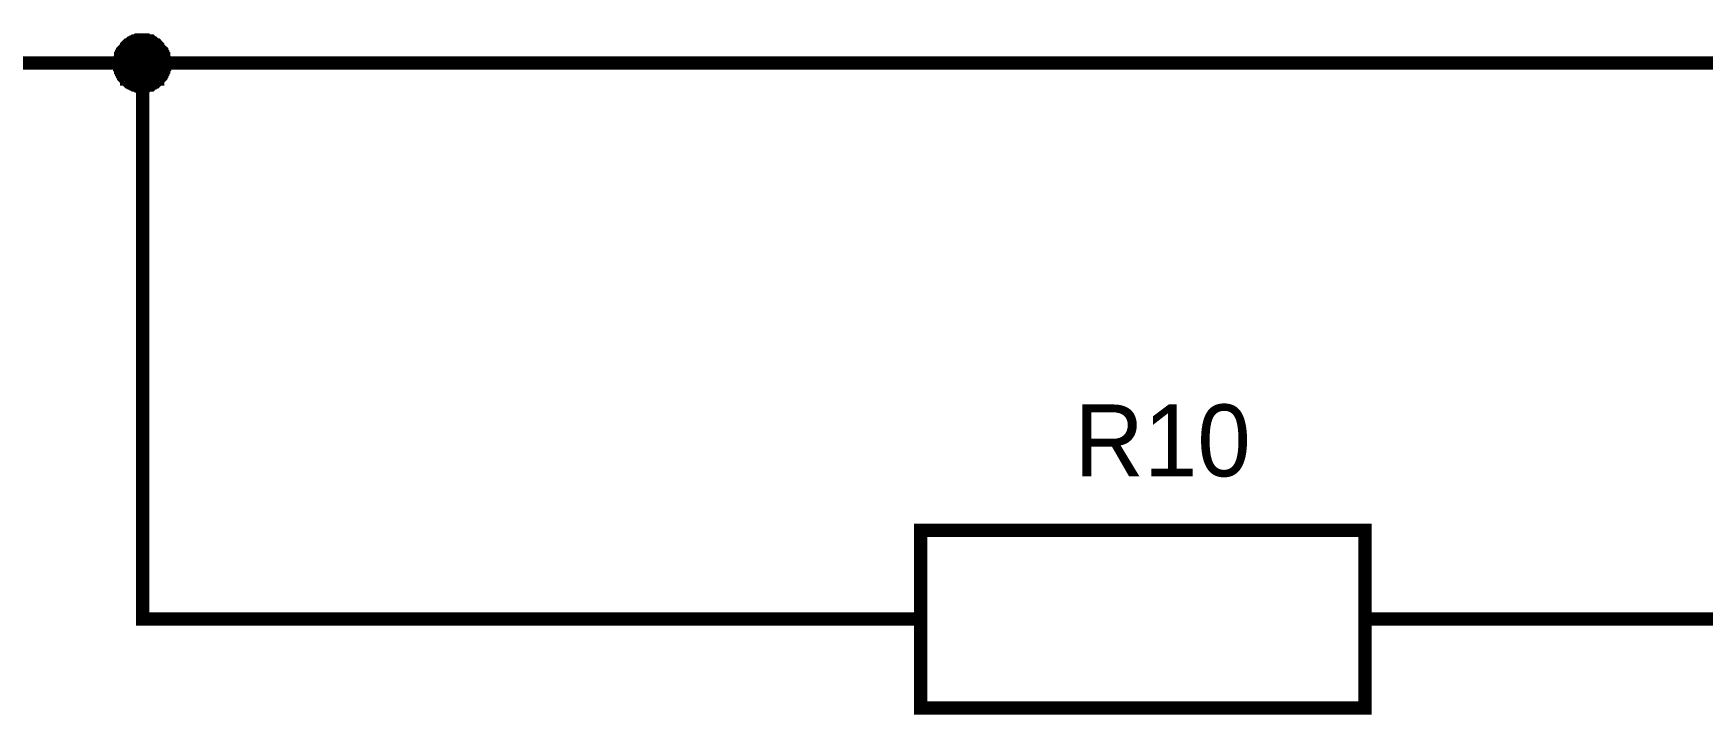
# Model space of a CAD drawing. Header units: millimetres. Extents: x 0 to 841, y 0 to 594.
# Drawn here: x 605.05 to 642.59, y 427.83 to 443.16 of the extents above; entities that cross this region are included whole.
import ezdxf

# ---------------------------------------------------------------- set-up
doc = ezdxf.new("R2010")
doc.units = ezdxf.units.MM
doc.layers.add('Sheet', color=255, linetype='Continuous')

msp = doc.modelspace()

# ---------------------------------------------------------------- linework, layer by layer
at = {"layer": 'Sheet'}
for points, const_width in [([(606.99, 442.49), (606.99, 442.513), (606.99, 442.535), (606.99, 442.558), (606.99, 442.58), (607.012, 442.625), (607.012, 442.648), (607.012, 442.67), (607.035, 442.693), (607.035, 442.715), (607.057, 442.738), (607.057, 442.76), (607.079, 442.782), (607.079, 442.782), (607.102, 442.805), (607.124, 442.827), (607.147, 442.85), (607.147, 442.872), (607.169, 442.895), (607.192, 442.895), (607.214, 442.917), (607.237, 442.94), (607.259, 442.94), (607.282, 442.962), (607.304, 442.962), (607.327, 442.985), (607.349, 442.985), (607.371, 442.985), (607.394, 443.007), (607.416, 443.007), (607.461, 443.007), (607.484, 443.007), (607.506, 443.007)], 0.3), ([(606.99, 442.49), (606.99, 442.513), (606.99, 442.535), (606.99, 442.558), (606.99, 442.58), (607.012, 442.625), (607.012, 442.648), (607.012, 442.67), (607.035, 442.693), (607.035, 442.715), (607.057, 442.738), (607.057, 442.76), (607.079, 442.782), (607.079, 442.782), (607.102, 442.805), (607.124, 442.827), (607.147, 442.85), (607.147, 442.872), (607.169, 442.895), (607.192, 442.895), (607.214, 442.917), (607.237, 442.94), (607.259, 442.94), (607.282, 442.962), (607.304, 442.962), (607.327, 442.985), (607.349, 442.985), (607.371, 442.985), (607.394, 443.007), (607.416, 443.007), (607.461, 443.007), (607.484, 443.007), (607.506, 443.007)], 0.3), ([(606.99, 442.49), (606.99, 442.513), (606.99, 442.535), (606.99, 442.558), (606.99, 442.58), (607.012, 442.625), (607.012, 442.648), (607.012, 442.67), (607.035, 442.693), (607.035, 442.715), (607.057, 442.738), (607.057, 442.76), (607.079, 442.782), (607.079, 442.782), (607.102, 442.805), (607.124, 442.827), (607.147, 442.85), (607.147, 442.872), (607.169, 442.895), (607.192, 442.895), (607.214, 442.917), (607.237, 442.94), (607.259, 442.94), (607.282, 442.962), (607.304, 442.962), (607.327, 442.985), (607.349, 442.985), (607.371, 442.985), (607.394, 443.007), (607.416, 443.007), (607.461, 443.007), (607.484, 443.007), (607.506, 443.007)], 0.3), ([(606.99, 442.49), (606.99, 442.513), (606.99, 442.535), (606.99, 442.558), (606.99, 442.58), (607.012, 442.625), (607.012, 442.648), (607.012, 442.67), (607.035, 442.693), (607.035, 442.715), (607.057, 442.738), (607.057, 442.76), (607.079, 442.782), (607.079, 442.782), (607.102, 442.805), (607.124, 442.827), (607.147, 442.85), (607.147, 442.872), (607.169, 442.895), (607.192, 442.895), (607.214, 442.917), (607.237, 442.94), (607.259, 442.94), (607.282, 442.962), (607.304, 442.962), (607.327, 442.985), (607.349, 442.985), (607.371, 442.985), (607.394, 443.007), (607.416, 443.007), (607.461, 443.007), (607.484, 443.007), (607.506, 443.007)], 0.3), ([(606.99, 442.49), (606.99, 442.513), (606.99, 442.535), (606.99, 442.558), (606.99, 442.58), (607.012, 442.625), (607.012, 442.648), (607.012, 442.67), (607.035, 442.693), (607.035, 442.715), (607.057, 442.738), (607.057, 442.76), (607.079, 442.782), (607.079, 442.782), (607.102, 442.805), (607.124, 442.827), (607.147, 442.85), (607.147, 442.872), (607.169, 442.895), (607.192, 442.895), (607.214, 442.917), (607.237, 442.94), (607.259, 442.94), (607.282, 442.962), (607.304, 442.962), (607.327, 442.985), (607.349, 442.985), (607.371, 442.985), (607.394, 443.007), (607.416, 443.007), (607.461, 443.007), (607.484, 443.007), (607.506, 443.007)], 0.0991), ([(606.99, 442.49), (606.99, 442.513), (606.99, 442.535), (606.99, 442.558), (606.99, 442.58), (607.012, 442.625), (607.012, 442.648), (607.012, 442.67), (607.035, 442.693), (607.035, 442.715), (607.057, 442.738), (607.057, 442.76), (607.079, 442.782), (607.079, 442.782), (607.102, 442.805), (607.124, 442.827), (607.147, 442.85), (607.147, 442.872), (607.169, 442.895), (607.192, 442.895), (607.214, 442.917), (607.237, 442.94), (607.259, 442.94), (607.282, 442.962), (607.304, 442.962), (607.327, 442.985), (607.349, 442.985), (607.371, 442.985), (607.394, 443.007), (607.416, 443.007), (607.461, 443.007), (607.484, 443.007), (607.506, 443.007)], 0.0991), ([(606.99, 442.49), (606.99, 442.513), (606.99, 442.535), (606.99, 442.558), (606.99, 442.58), (607.012, 442.625), (607.012, 442.648), (607.012, 442.67), (607.035, 442.693), (607.035, 442.715), (607.057, 442.738), (607.057, 442.76), (607.079, 442.782), (607.079, 442.782), (607.102, 442.805), (607.124, 442.827), (607.147, 442.85), (607.147, 442.872), (607.169, 442.895), (607.192, 442.895), (607.214, 442.917), (607.237, 442.94), (607.259, 442.94), (607.282, 442.962), (607.304, 442.962), (607.327, 442.985), (607.349, 442.985), (607.371, 442.985), (607.394, 443.007), (607.416, 443.007), (607.461, 443.007), (607.484, 443.007), (607.506, 443.007)], 0.0991), ([(606.99, 442.49), (606.99, 442.513), (606.99, 442.535), (606.99, 442.558), (606.99, 442.58), (607.012, 442.625), (607.012, 442.648), (607.012, 442.67), (607.035, 442.693), (607.035, 442.715), (607.057, 442.738), (607.057, 442.76), (607.079, 442.782), (607.079, 442.782), (607.102, 442.805), (607.124, 442.827), (607.147, 442.85), (607.147, 442.872), (607.169, 442.895), (607.192, 442.895), (607.214, 442.917), (607.237, 442.94), (607.259, 442.94), (607.282, 442.962), (607.304, 442.962), (607.327, 442.985), (607.349, 442.985), (607.371, 442.985), (607.394, 443.007), (607.416, 443.007), (607.461, 443.007), (607.484, 443.007), (607.506, 443.007)], 0.0991), ([(607.506, 443.007), (607.506, 443.007)], 0.3), ([(607.506, 443.007), (607.529, 443.007), (607.551, 443.007), (607.574, 443.007), (607.596, 443.007), (607.618, 442.985), (607.641, 442.985), (607.686, 442.985), (607.708, 442.962), (607.708, 442.962), (607.731, 442.94), (607.753, 442.94), (607.776, 442.917), (607.798, 442.895), (607.821, 442.895), (607.843, 442.872), (607.843, 442.85), (607.865, 442.827), (607.888, 442.805), (607.91, 442.782), (607.91, 442.782), (607.933, 442.76), (607.933, 442.738), (607.955, 442.715), (607.955, 442.693), (607.978, 442.67), (607.978, 442.648), (607.978, 442.625), (608, 442.58), (608, 442.558), (608, 442.535), (608, 442.513), (608, 442.49)], 0.3), ([(607.506, 443.007), (607.506, 443.007)], 0.3), ([(607.506, 443.007), (607.529, 443.007), (607.551, 443.007), (607.574, 443.007), (607.596, 443.007), (607.618, 442.985), (607.641, 442.985), (607.686, 442.985), (607.708, 442.962), (607.708, 442.962), (607.731, 442.94), (607.753, 442.94), (607.776, 442.917), (607.798, 442.895), (607.821, 442.895), (607.843, 442.872), (607.843, 442.85), (607.865, 442.827), (607.888, 442.805), (607.91, 442.782), (607.91, 442.782), (607.933, 442.76), (607.933, 442.738), (607.955, 442.715), (607.955, 442.693), (607.978, 442.67), (607.978, 442.648), (607.978, 442.625), (608, 442.58), (608, 442.558), (608, 442.535), (608, 442.513), (608, 442.49)], 0.3), ([(607.506, 443.007), (607.506, 443.007)], 0.3), ([(607.506, 443.007), (607.529, 443.007), (607.551, 443.007), (607.574, 443.007), (607.596, 443.007), (607.618, 442.985), (607.641, 442.985), (607.686, 442.985), (607.708, 442.962), (607.708, 442.962), (607.731, 442.94), (607.753, 442.94), (607.776, 442.917), (607.798, 442.895), (607.821, 442.895), (607.843, 442.872), (607.843, 442.85), (607.865, 442.827), (607.888, 442.805), (607.91, 442.782), (607.91, 442.782), (607.933, 442.76), (607.933, 442.738), (607.955, 442.715), (607.955, 442.693), (607.978, 442.67), (607.978, 442.648), (607.978, 442.625), (608, 442.58), (608, 442.558), (608, 442.535), (608, 442.513), (608, 442.49)], 0.3), ([(607.506, 443.007), (607.506, 443.007)], 0.3), ([(607.506, 443.007), (607.529, 443.007), (607.551, 443.007), (607.574, 443.007), (607.596, 443.007), (607.618, 442.985), (607.641, 442.985), (607.686, 442.985), (607.708, 442.962), (607.708, 442.962), (607.731, 442.94), (607.753, 442.94), (607.776, 442.917), (607.798, 442.895), (607.821, 442.895), (607.843, 442.872), (607.843, 442.85), (607.865, 442.827), (607.888, 442.805), (607.91, 442.782), (607.91, 442.782), (607.933, 442.76), (607.933, 442.738), (607.955, 442.715), (607.955, 442.693), (607.978, 442.67), (607.978, 442.648), (607.978, 442.625), (608, 442.58), (608, 442.558), (608, 442.535), (608, 442.513), (608, 442.49)], 0.3), ([(607.506, 443.007), (607.506, 443.007)], 0.0991), ([(607.506, 443.007), (607.529, 443.007), (607.551, 443.007), (607.574, 443.007), (607.596, 443.007), (607.618, 442.985), (607.641, 442.985), (607.686, 442.985), (607.708, 442.962), (607.708, 442.962), (607.731, 442.94), (607.753, 442.94), (607.776, 442.917), (607.798, 442.895), (607.821, 442.895), (607.843, 442.872), (607.843, 442.85), (607.865, 442.827), (607.888, 442.805), (607.91, 442.782), (607.91, 442.782), (607.933, 442.76), (607.933, 442.738), (607.955, 442.715), (607.955, 442.693), (607.978, 442.67), (607.978, 442.648), (607.978, 442.625), (608, 442.58), (608, 442.558), (608, 442.535), (608, 442.513), (608, 442.49)], 0.0991), ([(607.506, 443.007), (607.506, 443.007)], 0.0991), ([(607.506, 443.007), (607.529, 443.007), (607.551, 443.007), (607.574, 443.007), (607.596, 443.007), (607.618, 442.985), (607.641, 442.985), (607.686, 442.985), (607.708, 442.962), (607.708, 442.962), (607.731, 442.94), (607.753, 442.94), (607.776, 442.917), (607.798, 442.895), (607.821, 442.895), (607.843, 442.872), (607.843, 442.85), (607.865, 442.827), (607.888, 442.805), (607.91, 442.782), (607.91, 442.782), (607.933, 442.76), (607.933, 442.738), (607.955, 442.715), (607.955, 442.693), (607.978, 442.67), (607.978, 442.648), (607.978, 442.625), (608, 442.58), (608, 442.558), (608, 442.535), (608, 442.513), (608, 442.49)], 0.0991), ([(607.506, 443.007), (607.506, 443.007)], 0.0991), ([(607.506, 443.007), (607.529, 443.007), (607.551, 443.007), (607.574, 443.007), (607.596, 443.007), (607.618, 442.985), (607.641, 442.985), (607.686, 442.985), (607.708, 442.962), (607.708, 442.962), (607.731, 442.94), (607.753, 442.94), (607.776, 442.917), (607.798, 442.895), (607.821, 442.895), (607.843, 442.872), (607.843, 442.85), (607.865, 442.827), (607.888, 442.805), (607.91, 442.782), (607.91, 442.782), (607.933, 442.76), (607.933, 442.738), (607.955, 442.715), (607.955, 442.693), (607.978, 442.67), (607.978, 442.648), (607.978, 442.625), (608, 442.58), (608, 442.558), (608, 442.535), (608, 442.513), (608, 442.49)], 0.0991), ([(607.506, 443.007), (607.506, 443.007)], 0.0991), ([(607.506, 443.007), (607.529, 443.007), (607.551, 443.007), (607.574, 443.007), (607.596, 443.007), (607.618, 442.985), (607.641, 442.985), (607.686, 442.985), (607.708, 442.962), (607.708, 442.962), (607.731, 442.94), (607.753, 442.94), (607.776, 442.917), (607.798, 442.895), (607.821, 442.895), (607.843, 442.872), (607.843, 442.85), (607.865, 442.827), (607.888, 442.805), (607.91, 442.782), (607.91, 442.782), (607.933, 442.76), (607.933, 442.738), (607.955, 442.715), (607.955, 442.693), (607.978, 442.67), (607.978, 442.648), (607.978, 442.625), (608, 442.58), (608, 442.558), (608, 442.535), (608, 442.513), (608, 442.49)], 0.0991), ([(622.508, 429.981), (607.506, 429.981), (607.506, 442.49), (607.506, 442.49), (600.005, 442.49)], 0.3), ([(607.506, 441.974), (607.484, 441.974), (607.461, 441.974), (607.416, 441.974), (607.394, 441.974), (607.371, 441.996), (607.349, 441.996), (607.327, 441.996), (607.304, 442.019), (607.282, 442.019), (607.259, 442.041), (607.237, 442.041), (607.214, 442.064), (607.192, 442.064), (607.169, 442.086), (607.147, 442.109), (607.147, 442.131), (607.124, 442.131), (607.102, 442.154), (607.079, 442.176), (607.079, 442.199), (607.057, 442.221), (607.057, 442.243), (607.035, 442.266), (607.035, 442.288), (607.012, 442.311), (607.012, 442.333), (607.012, 442.356), (606.99, 442.378), (606.99, 442.401), (606.99, 442.446), (606.99, 442.468), (606.99, 442.49)], 0.3), ([(606.99, 442.49), (606.99, 442.49)], 0.3), ([(607.506, 441.974), (607.484, 441.974), (607.461, 441.974), (607.416, 441.974), (607.394, 441.974), (607.371, 441.996), (607.349, 441.996), (607.327, 441.996), (607.304, 442.019), (607.282, 442.019), (607.259, 442.041), (607.237, 442.041), (607.214, 442.064), (607.192, 442.064), (607.169, 442.086), (607.147, 442.109), (607.147, 442.131), (607.124, 442.131), (607.102, 442.154), (607.079, 442.176), (607.079, 442.199), (607.057, 442.221), (607.057, 442.243), (607.035, 442.266), (607.035, 442.288), (607.012, 442.311), (607.012, 442.333), (607.012, 442.356), (606.99, 442.378), (606.99, 442.401), (606.99, 442.446), (606.99, 442.468), (606.99, 442.49)], 0.3), ([(606.99, 442.49), (606.99, 442.49)], 0.3), ([(607.506, 441.974), (607.484, 441.974), (607.461, 441.974), (607.416, 441.974), (607.394, 441.974), (607.371, 441.996), (607.349, 441.996), (607.327, 441.996), (607.304, 442.019), (607.282, 442.019), (607.259, 442.041), (607.237, 442.041), (607.214, 442.064), (607.192, 442.064), (607.169, 442.086), (607.147, 442.109), (607.147, 442.131), (607.124, 442.131), (607.102, 442.154), (607.079, 442.176), (607.079, 442.199), (607.057, 442.221), (607.057, 442.243), (607.035, 442.266), (607.035, 442.288), (607.012, 442.311), (607.012, 442.333), (607.012, 442.356), (606.99, 442.378), (606.99, 442.401), (606.99, 442.446), (606.99, 442.468), (606.99, 442.49)], 0.3), ([(606.99, 442.49), (606.99, 442.49)], 0.3), ([(607.506, 441.974), (607.484, 441.974), (607.461, 441.974), (607.416, 441.974), (607.394, 441.974), (607.371, 441.996), (607.349, 441.996), (607.327, 441.996), (607.304, 442.019), (607.282, 442.019), (607.259, 442.041), (607.237, 442.041), (607.214, 442.064), (607.192, 442.064), (607.169, 442.086), (607.147, 442.109), (607.147, 442.131), (607.124, 442.131), (607.102, 442.154), (607.079, 442.176), (607.079, 442.199), (607.057, 442.221), (607.057, 442.243), (607.035, 442.266), (607.035, 442.288), (607.012, 442.311), (607.012, 442.333), (607.012, 442.356), (606.99, 442.378), (606.99, 442.401), (606.99, 442.446), (606.99, 442.468), (606.99, 442.49)], 0.3), ([(606.99, 442.49), (606.99, 442.49)], 0.3), ([(607.506, 441.974), (607.484, 441.974), (607.461, 441.974), (607.416, 441.974), (607.394, 441.974), (607.371, 441.996), (607.349, 441.996), (607.327, 441.996), (607.304, 442.019), (607.282, 442.019), (607.259, 442.041), (607.237, 442.041), (607.214, 442.064), (607.192, 442.064), (607.169, 442.086), (607.147, 442.109), (607.147, 442.131), (607.124, 442.131), (607.102, 442.154), (607.079, 442.176), (607.079, 442.199), (607.057, 442.221), (607.057, 442.243), (607.035, 442.266), (607.035, 442.288), (607.012, 442.311), (607.012, 442.333), (607.012, 442.356), (606.99, 442.378), (606.99, 442.401), (606.99, 442.446), (606.99, 442.468), (606.99, 442.49)], 0.0991), ([(606.99, 442.49), (606.99, 442.49)], 0.0991), ([(607.506, 441.974), (607.484, 441.974), (607.461, 441.974), (607.416, 441.974), (607.394, 441.974), (607.371, 441.996), (607.349, 441.996), (607.327, 441.996), (607.304, 442.019), (607.282, 442.019), (607.259, 442.041), (607.237, 442.041), (607.214, 442.064), (607.192, 442.064), (607.169, 442.086), (607.147, 442.109), (607.147, 442.131), (607.124, 442.131), (607.102, 442.154), (607.079, 442.176), (607.079, 442.199), (607.057, 442.221), (607.057, 442.243), (607.035, 442.266), (607.035, 442.288), (607.012, 442.311), (607.012, 442.333), (607.012, 442.356), (606.99, 442.378), (606.99, 442.401), (606.99, 442.446), (606.99, 442.468), (606.99, 442.49)], 0.0991), ([(606.99, 442.49), (606.99, 442.49)], 0.0991), ([(607.506, 441.974), (607.484, 441.974), (607.461, 441.974), (607.416, 441.974), (607.394, 441.974), (607.371, 441.996), (607.349, 441.996), (607.327, 441.996), (607.304, 442.019), (607.282, 442.019), (607.259, 442.041), (607.237, 442.041), (607.214, 442.064), (607.192, 442.064), (607.169, 442.086), (607.147, 442.109), (607.147, 442.131), (607.124, 442.131), (607.102, 442.154), (607.079, 442.176), (607.079, 442.199), (607.057, 442.221), (607.057, 442.243), (607.035, 442.266), (607.035, 442.288), (607.012, 442.311), (607.012, 442.333), (607.012, 442.356), (606.99, 442.378), (606.99, 442.401), (606.99, 442.446), (606.99, 442.468), (606.99, 442.49)], 0.0991), ([(606.99, 442.49), (606.99, 442.49)], 0.0991), ([(607.506, 441.974), (607.484, 441.974), (607.461, 441.974), (607.416, 441.974), (607.394, 441.974), (607.371, 441.996), (607.349, 441.996), (607.327, 441.996), (607.304, 442.019), (607.282, 442.019), (607.259, 442.041), (607.237, 442.041), (607.214, 442.064), (607.192, 442.064), (607.169, 442.086), (607.147, 442.109), (607.147, 442.131), (607.124, 442.131), (607.102, 442.154), (607.079, 442.176), (607.079, 442.199), (607.057, 442.221), (607.057, 442.243), (607.035, 442.266), (607.035, 442.288), (607.012, 442.311), (607.012, 442.333), (607.012, 442.356), (606.99, 442.378), (606.99, 442.401), (606.99, 442.446), (606.99, 442.468), (606.99, 442.49)], 0.0991), ([(606.99, 442.49), (606.99, 442.49)], 0.0991), ([(640.003, 442.49), (607.506, 442.49)], 0.3), ([(608, 442.49), (608, 442.468), (608, 442.446), (608, 442.401), (608, 442.378), (607.978, 442.356), (607.978, 442.333), (607.978, 442.311), (607.955, 442.288), (607.955, 442.266), (607.933, 442.243), (607.933, 442.221), (607.91, 442.199), (607.91, 442.176), (607.888, 442.154), (607.865, 442.131), (607.843, 442.131), (607.843, 442.109), (607.821, 442.086), (607.798, 442.064), (607.776, 442.064), (607.753, 442.041), (607.731, 442.041), (607.708, 442.019), (607.708, 442.019), (607.686, 441.996), (607.641, 441.996), (607.618, 441.996), (607.596, 441.974), (607.574, 441.974), (607.551, 441.974), (607.529, 441.974), (607.506, 441.974)], 0.3), ([(608, 442.49), (608, 442.468), (608, 442.446), (608, 442.401), (608, 442.378), (607.978, 442.356), (607.978, 442.333), (607.978, 442.311), (607.955, 442.288), (607.955, 442.266), (607.933, 442.243), (607.933, 442.221), (607.91, 442.199), (607.91, 442.176), (607.888, 442.154), (607.865, 442.131), (607.843, 442.131), (607.843, 442.109), (607.821, 442.086), (607.798, 442.064), (607.776, 442.064), (607.753, 442.041), (607.731, 442.041), (607.708, 442.019), (607.708, 442.019), (607.686, 441.996), (607.641, 441.996), (607.618, 441.996), (607.596, 441.974), (607.574, 441.974), (607.551, 441.974), (607.529, 441.974), (607.506, 441.974)], 0.3), ([(608, 442.49), (608, 442.468), (608, 442.446), (608, 442.401), (608, 442.378), (607.978, 442.356), (607.978, 442.333), (607.978, 442.311), (607.955, 442.288), (607.955, 442.266), (607.933, 442.243), (607.933, 442.221), (607.91, 442.199), (607.91, 442.176), (607.888, 442.154), (607.865, 442.131), (607.843, 442.131), (607.843, 442.109), (607.821, 442.086), (607.798, 442.064), (607.776, 442.064), (607.753, 442.041), (607.731, 442.041), (607.708, 442.019), (607.708, 442.019), (607.686, 441.996), (607.641, 441.996), (607.618, 441.996), (607.596, 441.974), (607.574, 441.974), (607.551, 441.974), (607.529, 441.974), (607.506, 441.974)], 0.3), ([(608, 442.49), (608, 442.468), (608, 442.446), (608, 442.401), (608, 442.378), (607.978, 442.356), (607.978, 442.333), (607.978, 442.311), (607.955, 442.288), (607.955, 442.266), (607.933, 442.243), (607.933, 442.221), (607.91, 442.199), (607.91, 442.176), (607.888, 442.154), (607.865, 442.131), (607.843, 442.131), (607.843, 442.109), (607.821, 442.086), (607.798, 442.064), (607.776, 442.064), (607.753, 442.041), (607.731, 442.041), (607.708, 442.019), (607.708, 442.019), (607.686, 441.996), (607.641, 441.996), (607.618, 441.996), (607.596, 441.974), (607.574, 441.974), (607.551, 441.974), (607.529, 441.974), (607.506, 441.974)], 0.3), ([(608, 442.49), (608, 442.468), (608, 442.446), (608, 442.401), (608, 442.378), (607.978, 442.356), (607.978, 442.333), (607.978, 442.311), (607.955, 442.288), (607.955, 442.266), (607.933, 442.243), (607.933, 442.221), (607.91, 442.199), (607.91, 442.176), (607.888, 442.154), (607.865, 442.131), (607.843, 442.131), (607.843, 442.109), (607.821, 442.086), (607.798, 442.064), (607.776, 442.064), (607.753, 442.041), (607.731, 442.041), (607.708, 442.019), (607.708, 442.019), (607.686, 441.996), (607.641, 441.996), (607.618, 441.996), (607.596, 441.974), (607.574, 441.974), (607.551, 441.974), (607.529, 441.974), (607.506, 441.974)], 0.0991), ([(608, 442.49), (608, 442.468), (608, 442.446), (608, 442.401), (608, 442.378), (607.978, 442.356), (607.978, 442.333), (607.978, 442.311), (607.955, 442.288), (607.955, 442.266), (607.933, 442.243), (607.933, 442.221), (607.91, 442.199), (607.91, 442.176), (607.888, 442.154), (607.865, 442.131), (607.843, 442.131), (607.843, 442.109), (607.821, 442.086), (607.798, 442.064), (607.776, 442.064), (607.753, 442.041), (607.731, 442.041), (607.708, 442.019), (607.708, 442.019), (607.686, 441.996), (607.641, 441.996), (607.618, 441.996), (607.596, 441.974), (607.574, 441.974), (607.551, 441.974), (607.529, 441.974), (607.506, 441.974)], 0.0991), ([(608, 442.49), (608, 442.468), (608, 442.446), (608, 442.401), (608, 442.378), (607.978, 442.356), (607.978, 442.333), (607.978, 442.311), (607.955, 442.288), (607.955, 442.266), (607.933, 442.243), (607.933, 442.221), (607.91, 442.199), (607.91, 442.176), (607.888, 442.154), (607.865, 442.131), (607.843, 442.131), (607.843, 442.109), (607.821, 442.086), (607.798, 442.064), (607.776, 442.064), (607.753, 442.041), (607.731, 442.041), (607.708, 442.019), (607.708, 442.019), (607.686, 441.996), (607.641, 441.996), (607.618, 441.996), (607.596, 441.974), (607.574, 441.974), (607.551, 441.974), (607.529, 441.974), (607.506, 441.974)], 0.0991), ([(608, 442.49), (608, 442.468), (608, 442.446), (608, 442.401), (608, 442.378), (607.978, 442.356), (607.978, 442.333), (607.978, 442.311), (607.955, 442.288), (607.955, 442.266), (607.933, 442.243), (607.933, 442.221), (607.91, 442.199), (607.91, 442.176), (607.888, 442.154), (607.865, 442.131), (607.843, 442.131), (607.843, 442.109), (607.821, 442.086), (607.798, 442.064), (607.776, 442.064), (607.753, 442.041), (607.731, 442.041), (607.708, 442.019), (607.708, 442.019), (607.686, 441.996), (607.641, 441.996), (607.618, 441.996), (607.596, 441.974), (607.574, 441.974), (607.551, 441.974), (607.529, 441.974), (607.506, 441.974)], 0.0991), ([(608, 442.49), (608, 442.49), (608, 442.49), (608, 442.49), (608, 442.49), (608, 442.49), (608, 442.49), (608, 442.49), (608, 442.49), (608, 442.49), (608, 442.49), (608, 442.49), (608, 442.49), (608, 442.49), (608, 442.49), (608, 442.49), (608, 442.49), (608, 442.49), (608, 442.49), (608, 442.49), (608, 442.49), (608, 442.49), (608, 442.49), (608, 442.49), (608, 442.49), (608, 442.49), (608, 442.49), (608, 442.49), (608, 442.49), (608, 442.49), (608, 442.49), (608, 442.49), (608, 442.49)], 0.3), ([(608, 442.49), (608, 442.49)], 0.3), ([(608, 442.49), (608, 442.49), (608, 442.49), (608, 442.49), (608, 442.49), (608, 442.49), (608, 442.49), (608, 442.49), (608, 442.49), (608, 442.49), (608, 442.49), (608, 442.49), (608, 442.49), (608, 442.49), (608, 442.49), (608, 442.49), (608, 442.49), (608, 442.49), (608, 442.49), (608, 442.49), (608, 442.49), (608, 442.49), (608, 442.49), (608, 442.49), (608, 442.49), (608, 442.49), (608, 442.49), (608, 442.49), (608, 442.49), (608, 442.49), (608, 442.49), (608, 442.49), (608, 442.49)], 0.3), ([(608, 442.49), (608, 442.49)], 0.3), ([(608, 442.49), (608, 442.49), (608, 442.49), (608, 442.49), (608, 442.49), (608, 442.49), (608, 442.49), (608, 442.49), (608, 442.49), (608, 442.49), (608, 442.49), (608, 442.49), (608, 442.49), (608, 442.49), (608, 442.49), (608, 442.49), (608, 442.49), (608, 442.49), (608, 442.49), (608, 442.49), (608, 442.49), (608, 442.49), (608, 442.49), (608, 442.49), (608, 442.49), (608, 442.49), (608, 442.49), (608, 442.49), (608, 442.49), (608, 442.49), (608, 442.49), (608, 442.49), (608, 442.49)], 0.3), ([(608, 442.49), (608, 442.49)], 0.3), ([(608, 442.49), (608, 442.49), (608, 442.49), (608, 442.49), (608, 442.49), (608, 442.49), (608, 442.49), (608, 442.49), (608, 442.49), (608, 442.49), (608, 442.49), (608, 442.49), (608, 442.49), (608, 442.49), (608, 442.49), (608, 442.49), (608, 442.49), (608, 442.49), (608, 442.49), (608, 442.49), (608, 442.49), (608, 442.49), (608, 442.49), (608, 442.49), (608, 442.49), (608, 442.49), (608, 442.49), (608, 442.49), (608, 442.49), (608, 442.49), (608, 442.49), (608, 442.49), (608, 442.49)], 0.3), ([(608, 442.49), (608, 442.49)], 0.3), ([(608, 442.49), (608, 442.49), (608, 442.49), (608, 442.49), (608, 442.49), (608, 442.49), (608, 442.49), (608, 442.49), (608, 442.49), (608, 442.49), (608, 442.49), (608, 442.49), (608, 442.49), (608, 442.49), (608, 442.49), (608, 442.49), (608, 442.49), (608, 442.49), (608, 442.49), (608, 442.49), (608, 442.49), (608, 442.49), (608, 442.49), (608, 442.49), (608, 442.49), (608, 442.49), (608, 442.49), (608, 442.49), (608, 442.49), (608, 442.49), (608, 442.49), (608, 442.49), (608, 442.49)], 0.0991), ([(608, 442.49), (608, 442.49)], 0.0991), ([(608, 442.49), (608, 442.49), (608, 442.49), (608, 442.49), (608, 442.49), (608, 442.49), (608, 442.49), (608, 442.49), (608, 442.49), (608, 442.49), (608, 442.49), (608, 442.49), (608, 442.49), (608, 442.49), (608, 442.49), (608, 442.49), (608, 442.49), (608, 442.49), (608, 442.49), (608, 442.49), (608, 442.49), (608, 442.49), (608, 442.49), (608, 442.49), (608, 442.49), (608, 442.49), (608, 442.49), (608, 442.49), (608, 442.49), (608, 442.49), (608, 442.49), (608, 442.49), (608, 442.49)], 0.0991), ([(608, 442.49), (608, 442.49)], 0.0991), ([(608, 442.49), (608, 442.49), (608, 442.49), (608, 442.49), (608, 442.49), (608, 442.49), (608, 442.49), (608, 442.49), (608, 442.49), (608, 442.49), (608, 442.49), (608, 442.49), (608, 442.49), (608, 442.49), (608, 442.49), (608, 442.49), (608, 442.49), (608, 442.49), (608, 442.49), (608, 442.49), (608, 442.49), (608, 442.49), (608, 442.49), (608, 442.49), (608, 442.49), (608, 442.49), (608, 442.49), (608, 442.49), (608, 442.49), (608, 442.49), (608, 442.49), (608, 442.49), (608, 442.49)], 0.0991), ([(608, 442.49), (608, 442.49)], 0.0991), ([(608, 442.49), (608, 442.49), (608, 442.49), (608, 442.49), (608, 442.49), (608, 442.49), (608, 442.49), (608, 442.49), (608, 442.49), (608, 442.49), (608, 442.49), (608, 442.49), (608, 442.49), (608, 442.49), (608, 442.49), (608, 442.49), (608, 442.49), (608, 442.49), (608, 442.49), (608, 442.49), (608, 442.49), (608, 442.49), (608, 442.49), (608, 442.49), (608, 442.49), (608, 442.49), (608, 442.49), (608, 442.49), (608, 442.49), (608, 442.49), (608, 442.49), (608, 442.49), (608, 442.49)], 0.0991), ([(608, 442.49), (608, 442.49)], 0.0991), ([(643.506, 442.49), (640.003, 442.49)], 0.3), ([(625.001, 429.981), (622.508, 429.981)], 0.3), ([(634.995, 429.981), (637.487, 429.981)], 0.3), ([(652.489, 429.981), (637.487, 429.981)], 0.3)]:
    msp.add_lwpolyline(points, dxfattribs=dict(at, const_width=const_width))
at = {"layer": 'Sheet', "const_width": 0.508}
msp.add_lwpolyline([(607.246, 442.5, 1), (607.754, 442.5, 1)], format="xyb", close=True, dxfattribs=at)
at = {"layer": 'Sheet', "const_width": 0.3}
msp.add_lwpolyline([(625.001, 431.98), (634.995, 431.98), (634.995, 427.982), (625.001, 427.982), (625.001, 431.98)], close=True, dxfattribs=at)

# ---------------------------------------------------------------- texts
at = {"layer": 'Sheet'}
msp.add_text('R10', height=1.6171, dxfattribs=at).set_placement((628.459, 433.192))

doc.saveas('drawing.dxf')
